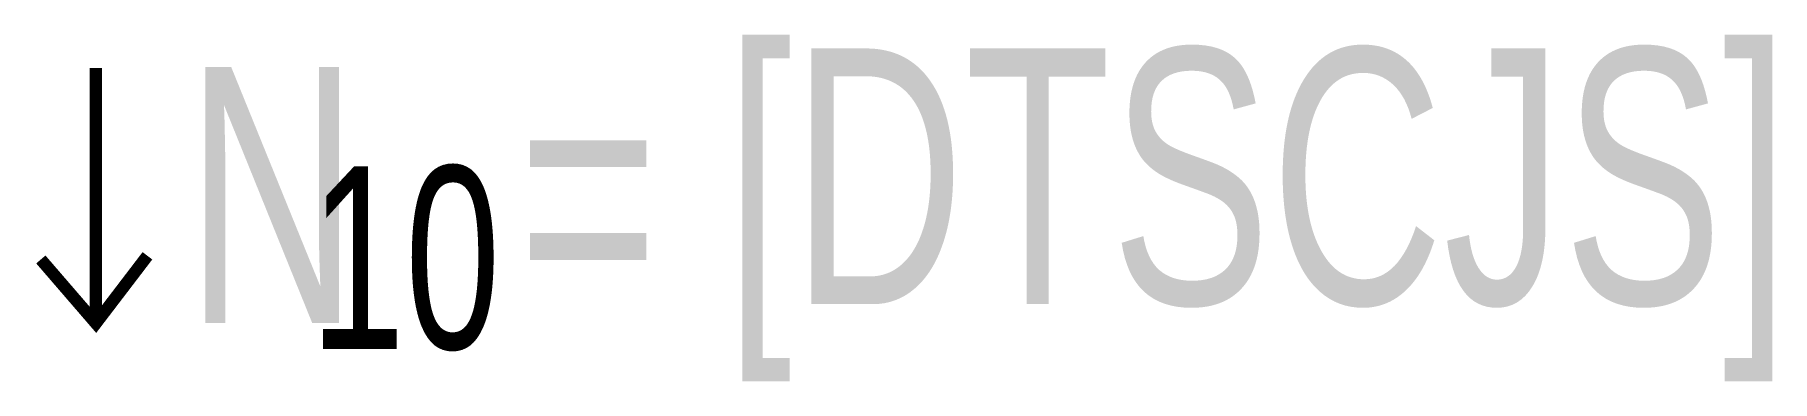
# Model space of a CAD drawing. Extents: x -4.1 to 10.2, y 0.7 to 3.5.
import ezdxf

# ---------------------------------------------------------------- set-up
doc = ezdxf.new("R2010")
doc.units = 0
doc.header["$MEASUREMENT"] = 0
doc.layers.get('0').update_dxf_attribs({"linetype": 'CONTINUOUS'})
doc.styles.add('LZ_FONTS_FS', font='hxm.ttf', dxfattribs={"width": 0.7})

msp = doc.modelspace()

# ---------------------------------------------------------------- linework, layer by layer
at = {"color": 1, "const_width": 0.1}
for points in [[(-3.586, 3.252), (-3.586, 1.21)], [(-4.038, 1.68), (-3.586, 1.156), (-3.163, 1.71)]]:
    msp.add_lwpolyline(points, dxfattribs=at)

# ---------------------------------------------------------------- texts
at = {"style": 'LZ_FONTS_FS', "width": 0.7}
for s, height, p in [('[DTSCJS]', 2.1, (1.58, 1.313)), ('N', 2.1, (-2.849, 1.159)), ('=', 2.1, (-0.119, 1.163)), ('10', 1.5, (-1.828, 0.946))]:
    msp.add_text(s, height=height, dxfattribs=at).set_placement(p)

doc.saveas('drawing.dxf')
